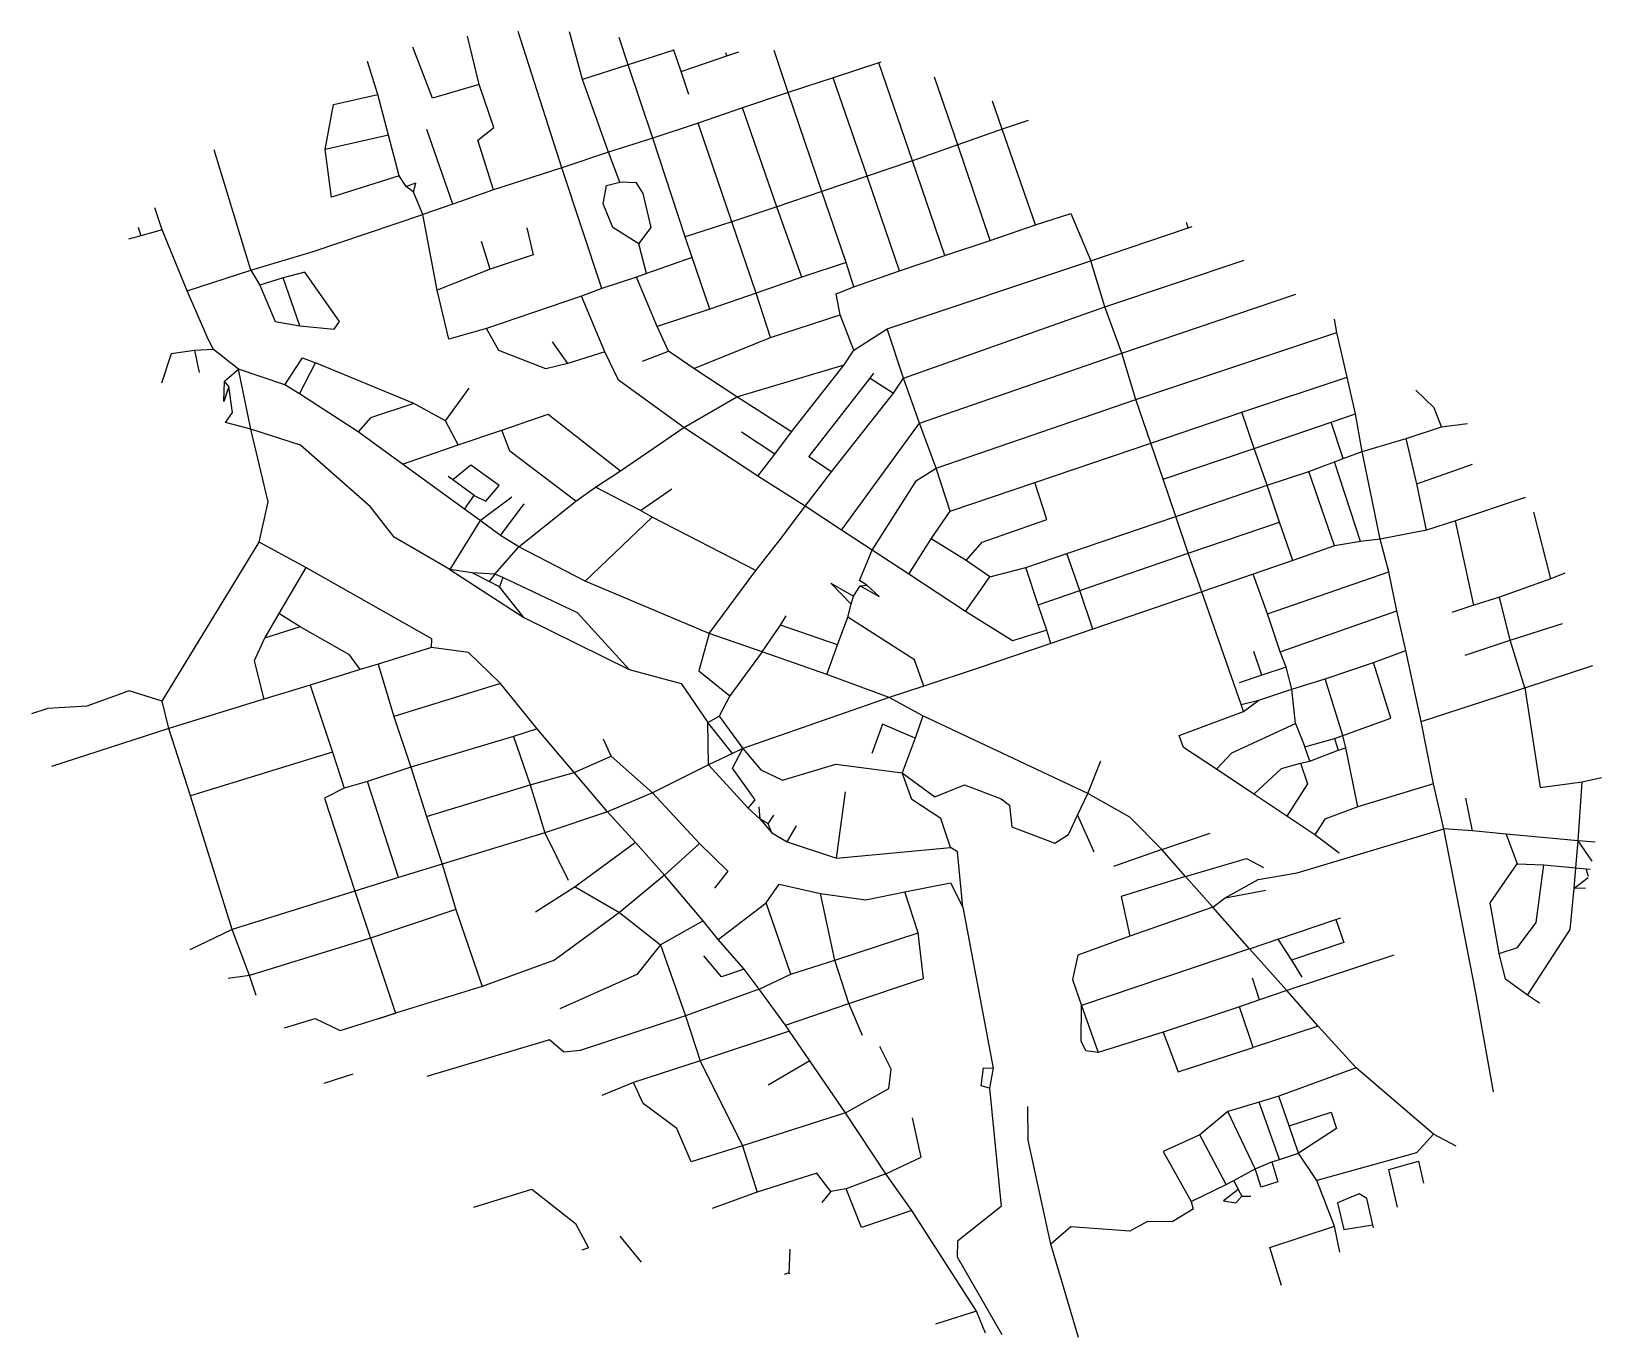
# Model space of a CAD drawing. Header units: metres. Extents: x 617830 to 620997, y 4838349 to 4840985.
import ezdxf

# ---------------------------------------------------------------- set-up
doc = ezdxf.new("R2010")
doc.units = ezdxf.units.M

msp = doc.modelspace()

# ---------------------------------------------------------------- linework, layer by layer
at = {"layer": 'ROADS'}
for points in [[(618733.4, 4840878.2), (618710.1, 4840975.6)], [(618900.2, 4840709.9), (618812, 4840985)], [(618942.2, 4840888), (618915.9, 4840983.9)], [(619034.2, 4840917.7), (619016.1, 4840972.5)], [(618733.4, 4840878.2), (618639.3, 4840850.6), (618599.9, 4840953.3)], [(619125.9, 4840947), (619034.2, 4840917.7)], [(619125.9, 4840947), (619125.5, 4840948.2)], [(619141.2, 4840904.2), (619125.9, 4840947)], [(619141.2, 4840904.2), (619232.9, 4840935.7)], [(619232.9, 4840935.7), (619230.8, 4840941.9)], [(619232.9, 4840935.7), (619257.3, 4840943.6)], [(619357, 4840862), (619328.9, 4840946.7)], [(618529.1, 4840857.7), (618508.5, 4840924.6)], [(619034.2, 4840917.7), (618942.2, 4840888)], [(619084.2, 4840769.7), (619034.2, 4840917.7)], [(619156.8, 4840857.8), (619141.2, 4840904.2)], [(619539.7, 4840921.4), (619447.9, 4840891.3)], [(619543.9, 4840922.7), (619539.7, 4840921.4)], [(619607.5, 4840724.1), (619539.7, 4840921.4)], [(618762.2, 4840665.1), (618730.9, 4840765.4), (618763.4, 4840790.9), (618733.4, 4840878.2)], [(618994.7, 4840741), (618942.2, 4840888)], [(619447.9, 4840891.3), (619357, 4840862)], [(619515.9, 4840693.2), (619447.9, 4840891.3)], [(619699.3, 4840756.3), (619651.9, 4840892.4)], [(618422.7, 4840746.9), (618439.6, 4840837.3), (618529.1, 4840857.7)], [(618550.6, 4840775.8), (618529.1, 4840857.7)], [(619357, 4840862), (619265, 4840830.8)], [(619425, 4840662.2), (619357, 4840862)], [(619788.6, 4840787.5), (619768.9, 4840844.4)], [(619265, 4840830.8), (619175.6, 4840799.8)], [(619334.3, 4840631.2), (619265, 4840830.8)], [(618550.6, 4840775.8), (618422.7, 4840746.9)], [(618572.3, 4840693.3), (618550.6, 4840775.8)], [(618680.3, 4840636.7), (618628, 4840787.2)], [(619175.6, 4840799.8), (619084.2, 4840769.7)], [(619243.1, 4840600.8), (619175.6, 4840799.8)], [(619788.6, 4840787.5), (619699.3, 4840756.3)], [(619840.9, 4840804.9), (619788.6, 4840787.5)], [(619855.4, 4840594.7), (619788.6, 4840787.5)], [(618273.1, 4840502.9), (618199.4, 4840745.9)], [(618572.3, 4840693.3), (618435.9, 4840650.5), (618422.7, 4840746.9)], [(619084.2, 4840769.7), (618994.7, 4840741)], [(619149.4, 4840570.2), (619084.2, 4840769.7)], [(619699.3, 4840756.3), (619607.5, 4840724.1)], [(619764.1, 4840563.3), (619699.3, 4840756.3)], [(618994.7, 4840741), (618900.2, 4840709.9)], [(619017.4, 4840681.1), (618994.7, 4840741)], [(619607.5, 4840724.1), (619515.9, 4840693.2)], [(619673, 4840532.8), (619607.5, 4840724.1)], [(618586.6, 4840671.8), (618572.3, 4840693.3)], [(618900.2, 4840709.9), (618762.2, 4840665.1)], [(618981.3, 4840466.4), (618900.2, 4840709.9)], [(619055.6, 4840556.4), (619003.5, 4840589.3), (618983.5, 4840636.9), (618990.1, 4840673.9), (619017.4, 4840681.1)], [(619055.6, 4840556.4), (619080.7, 4840589.3), (619064.7, 4840657.6), (619051.2, 4840679.5), (619017.4, 4840681.1)], [(619515.9, 4840693.2), (619425, 4840662.2)], [(619581.7, 4840502.1), (619515.9, 4840693.2)], [(618601.3, 4840660.6), (618605.6, 4840678.6), (618586.6, 4840671.8)], [(618601.3, 4840660.6), (618586.6, 4840671.8)], [(618620.2, 4840615.6), (618601.3, 4840660.6)], [(618762.2, 4840665.1), (618680.3, 4840636.7)], [(619425, 4840662.2), (619334.3, 4840631.2)], [(619473.8, 4840518.6), (619425, 4840662.2)], [(618093.9, 4840584.7), (618079.3, 4840628.7)], [(618680.3, 4840636.7), (618620.2, 4840615.6)], [(619334.3, 4840631.2), (619243.1, 4840600.8)], [(619384.1, 4840489), (619334.3, 4840631.2)], [(619855.4, 4840594.7), (619927.3, 4840617.6), (619967, 4840522.4)], [(618045.5, 4840590.2), (618051.5, 4840572.5)], [(618398.5, 4840541.1), (618620.2, 4840615.6)], [(618649, 4840462.8), (618620.2, 4840615.6)], [(618830, 4840588.7), (618842.3, 4840534.1), (618755.5, 4840505.1)], [(619243.1, 4840600.8), (619149.4, 4840570.2)], [(619292.5, 4840456.5), (619243.1, 4840600.8)], [(619764.1, 4840563.3), (619855.4, 4840594.7)], [(619967, 4840522.4), (620163.6, 4840588.8)], [(620163.6, 4840588.8), (620160.1, 4840599.3)], [(620163.6, 4840588.8), (620171.9, 4840591.6)], [(618051.5, 4840572.5), (618026.1, 4840566.1)], [(618093.9, 4840584.7), (618051.5, 4840572.5)], [(618144.5, 4840461.3), (618093.9, 4840584.7)], [(618755.5, 4840505.1), (618738.5, 4840561.2)], [(619071.2, 4840496.2), (619055.6, 4840556.4)], [(619163.2, 4840528.7), (619149.4, 4840570.2)], [(619673, 4840532.8), (619764.1, 4840563.3)], [(618273.1, 4840502.9), (618398.5, 4840541.1)], [(619163.2, 4840528.7), (619071.2, 4840496.2)], [(619199, 4840424.2), (619163.2, 4840528.7)], [(619556.7, 4840384.7), (619967, 4840522.4)], [(619581.7, 4840502.1), (619673, 4840532.8)], [(619995.4, 4840429.1), (619967, 4840522.4)], [(619995.4, 4840429.1), (620276.8, 4840523.6)], [(618144.5, 4840461.3), (618273.1, 4840502.9)], [(618273.1, 4840502.9), (618291.4, 4840472.7)], [(618372.1, 4840391.1), (618441.1, 4840383.9), (618451.8, 4840399.4), (618381.8, 4840498.9), (618338.6, 4840487.7)], [(618755.5, 4840505.1), (618649, 4840462.8)], [(619071.2, 4840496.2), (619050.6, 4840488.9)], [(619473.8, 4840518.6), (619384.1, 4840489)], [(619489.1, 4840469.9), (619473.8, 4840518.6)], [(619489.1, 4840469.9), (619581.7, 4840502.1)], [(618187.2, 4840363.8), (618144.5, 4840461.3)], [(618338.6, 4840487.7), (618291.4, 4840472.7)], [(618291.4, 4840472.7), (618322.1, 4840399.4), (618372.1, 4840391.1)], [(618372.1, 4840391.1), (618338.6, 4840487.7)], [(618748.2, 4840385.5), (618672.2, 4840364), (618649, 4840462.8)], [(618981.3, 4840466.4), (618939.8, 4840450.9)], [(619050.6, 4840488.9), (618981.3, 4840466.4)], [(619092.6, 4840389.4), (619050.6, 4840488.9)], [(619384.1, 4840489), (619292.5, 4840456.5)], [(619461.9, 4840413), (619453.9, 4840455.7), (619489.1, 4840469.9)], [(618939.8, 4840450.9), (618748.2, 4840385.5)], [(618986.9, 4840338.5), (618939.8, 4840450.9)], [(619292.5, 4840456.5), (619199, 4840424.2)], [(619321.5, 4840367.2), (619292.5, 4840456.5)], [(619589.5, 4840285.6), (619995.4, 4840429.1)], [(620029.7, 4840335.9), (619995.4, 4840429.1)], [(620029.7, 4840335.9), (620381.1, 4840455.1)], [(619199, 4840424.2), (619092.6, 4840389.4)], [(619321.5, 4840367.2), (619461.9, 4840413)], [(619489.4, 4840341.8), (619461.9, 4840413)], [(620463.4, 4840377.6), (620458.5, 4840404.6)], [(618197.7, 4840343.2), (618187.2, 4840363.8)], [(618912.5, 4840314.6), (618868.2, 4840304.2), (618773.4, 4840341), (618748.2, 4840385.5)], [(619115.4, 4840339.7), (619092.6, 4840389.4)], [(619166.5, 4840304.9), (619321.5, 4840367.2)], [(619489.4, 4840341.8), (619556.7, 4840384.7)], [(619589.5, 4840285.6), (619556.7, 4840384.7)], [(620058, 4840242.1), (620463.4, 4840377.6)], [(620484, 4840287.3), (620463.4, 4840377.6)], [(618159.5, 4840341), (618112.4, 4840334.2), (618093, 4840274.9)], [(618197.7, 4840343.2), (618159.5, 4840341)], [(618159.5, 4840341), (618168.8, 4840296.5)], [(618248.3, 4840303.3), (618197.7, 4840343.2)], [(618912.5, 4840314.6), (618881.6, 4840358.9)], [(618986.9, 4840338.5), (618912.5, 4840314.6)], [(619146.6, 4840185.9), (619014.5, 4840281.1), (618986.9, 4840338.5)], [(619062.7, 4840319.9), (619115.4, 4840339.7)], [(619166.5, 4840304.9), (619115.4, 4840339.7)], [(619469.6, 4840311.9), (619489.4, 4840341.8)], [(619621.4, 4840194.5), (620029.7, 4840335.9)], [(620058, 4840242.1), (620029.7, 4840335.9)], [(618220, 4840279.5), (618248.3, 4840303.3)], [(618273.1, 4840182.1), (618248.3, 4840303.3)], [(618341.7, 4840272.1), (618248.3, 4840303.3)], [(618341.7, 4840272.1), (618377.4, 4840326.2), (618403.3, 4840316.5)], [(618371, 4840254), (618403.3, 4840316.5)], [(618601.9, 4840234.2), (618403.3, 4840316.5)], [(619253, 4840247.5), (619166.5, 4840304.9)], [(619253, 4840247.5), (619469.6, 4840311.9)], [(619363.8, 4840176.7), (619469.6, 4840311.9)], [(618228.4, 4840268.4), (618218.4, 4840237.9), (618220, 4840279.5)], [(618228.4, 4840268.4), (618220, 4840279.5)], [(618273.1, 4840182.1), (618222.1, 4840195.9), (618236.3, 4840215.8), (618228.4, 4840268.4)], [(618371, 4840254), (618341.7, 4840272.1)], [(619444.3, 4840096.2), (619398.7, 4840126.5), (619521.9, 4840285.2)], [(619521.9, 4840285.2), (619529.8, 4840295.4)], [(619521.9, 4840285.2), (619569, 4840254.9)], [(619569, 4840254.9), (619589.5, 4840285.6)], [(619621.4, 4840194.5), (619589.5, 4840285.6)], [(620271.9, 4840216.9), (620484, 4840287.3)], [(620500.8, 4840213.2), (620484, 4840287.3)], [(618489.3, 4840177.3), (618371, 4840254)], [(618666, 4840199.3), (618713.6, 4840265.1)], [(619146.6, 4840185.9), (619253, 4840247.5)], [(619363.8, 4840176.7), (619253, 4840247.5)], [(619444.3, 4840096.2), (619569, 4840254.9)], [(619655.1, 4840103.9), (620058, 4840242.1)], [(620088.5, 4840154.3), (620058, 4840242.1)], [(620674.7, 4840186.8), (620659.7, 4840225.6), (620622.6, 4840260.8)], [(618601.9, 4840234.2), (618514.3, 4840205.6), (618489.3, 4840177.3)], [(618666, 4840199.3), (618601.9, 4840234.2)], [(618779.6, 4840180.7), (618873.1, 4840212.4), (619018.5, 4840098.6)], [(620088.5, 4840154.3), (620271.9, 4840216.9)], [(620296.9, 4840143.4), (620271.9, 4840216.9)], [(620452.2, 4840196.5), (620500.8, 4840213.2)], [(620514.8, 4840137.2), (620500.8, 4840213.2)], [(618674.4, 4839899.1), (618562.4, 4839964.4), (618514.7, 4840026), (618373.2, 4840150.2), (618273.1, 4840182.1)], [(618289.8, 4839954.3), (618307.9, 4840035.6), (618273.1, 4840182.1)], [(618579.3, 4840112), (618489.3, 4840177.3)], [(618691.1, 4840150.7), (618666, 4840199.3)], [(618691.1, 4840150.7), (618779.6, 4840180.7)], [(618928.9, 4840037.1), (618795.3, 4840138.2), (618779.6, 4840180.7)], [(619071.8, 4840134.6), (619146.6, 4840185.9)], [(619295.5, 4840087.3), (619146.6, 4840185.9)], [(619329.8, 4840132.1), (619262.8, 4840176.1)], [(619329.8, 4840132.1), (619363.8, 4840176.7)], [(619464.7, 4839978.7), (619621.4, 4840194.5)], [(619655.1, 4840103.9), (619621.4, 4840194.5)], [(620296.9, 4840143.4), (620452.2, 4840196.5)], [(620476.3, 4840122.9), (620452.2, 4840196.5)], [(620603, 4840163.8), (620674.7, 4840186.8)], [(620674.7, 4840186.8), (620726.9, 4840194.1)], [(618579.3, 4840112), (618691.1, 4840150.7)], [(619854.6, 4840075), (620088.5, 4840154.3)], [(620113.3, 4840081.6), (620088.5, 4840154.3)], [(620113.3, 4840081.6), (620296.9, 4840143.4)], [(620322.9, 4840069.1), (620296.9, 4840143.4)], [(620514.8, 4840137.2), (620603, 4840163.8)], [(620624.8, 4840072.2), (620603, 4840163.8)], [(618704.1, 4840021.2), (618579.3, 4840112)], [(618723.4, 4840048.4), (618747.3, 4840037), (618774, 4840068.4), (618717, 4840110), (618680.5, 4840080.1)], [(619018.5, 4840098.6), (619071.8, 4840134.6)], [(619295.5, 4840087.3), (619329.8, 4840132.1)], [(620407, 4840097), (620458.5, 4840116.2)], [(620458.5, 4840116.2), (620476.3, 4840122.9)], [(620511.5, 4839955.7), (620458.5, 4840116.2)], [(620476.3, 4840122.9), (620514.8, 4840137.2)], [(620551.1, 4839960.6), (620514.8, 4840137.2)], [(620624.8, 4840072.2), (620737.1, 4840111.5)], [(618680.5, 4840080.1), (618671.3, 4840086.6)], [(618723.4, 4840048.4), (618680.5, 4840080.1)], [(618968.5, 4840065.5), (619018.5, 4840098.6)], [(619391.3, 4840026.7), (619295.5, 4840087.3)], [(619391.3, 4840026.7), (619444.3, 4840096.2)], [(619526.2, 4839938.2), (619615.9, 4840079.1), (619655.1, 4840103.9)], [(619683.9, 4840017), (619655.1, 4840103.9)], [(620138.7, 4840006), (620113.3, 4840081.6)], [(620322.9, 4840069.1), (620407, 4840097)], [(620458.5, 4839947), (620407, 4840097)], [(618704.1, 4840021.2), (618723.4, 4840048.4)], [(618928.9, 4840037.1), (618968.5, 4840065.5)], [(619059.2, 4840018.1), (618968.5, 4840065.5)], [(619059.2, 4840018.1), (619122.5, 4840062.1)], [(619683.9, 4840017), (619854.6, 4840075)], [(619716, 4839917.3), (619747.8, 4839954.4), (619878.3, 4839999.8), (619854.6, 4840075)], [(620138.7, 4840006), (620322.9, 4840069.1)], [(620348.1, 4839994.8), (620322.9, 4840069.1)], [(620644, 4839978.3), (620624.8, 4840072.2)], [(618735.9, 4839998.4), (618704.1, 4840021.2)], [(618735.9, 4839998.4), (618799.4, 4840046)], [(618776.5, 4839967.7), (618824.6, 4840031.9)], [(618813.6, 4839945), (618928.9, 4840037.1)], [(619082.6, 4840004.6), (619059.2, 4840018.1)], [(619343.4, 4839963.3), (619391.3, 4840026.7)], [(619464.7, 4839978.7), (619391.3, 4840026.7)], [(619645.4, 4839961.1), (619683.9, 4840017)], [(620843, 4840044.6), (620702.7, 4839997.2)], [(618735.9, 4839998.4), (618674.4, 4839899.1)], [(618776.5, 4839967.7), (618735.9, 4839998.4)], [(618947.1, 4839876), (619082.6, 4840004.6)], [(619291.9, 4839897.3), (619082.6, 4840004.6)], [(619919.2, 4839931.7), (620138.7, 4840006)], [(620163.9, 4839931.9), (620138.7, 4840006)], [(620163.9, 4839931.9), (620348.1, 4839994.8)], [(620374.4, 4839917.5), (620348.1, 4839994.8)], [(620702.7, 4839997.2), (620644, 4839978.3)], [(620739.6, 4839827), (620702.7, 4839997.2)], [(620895.1, 4839880.7), (620861.1, 4840014.6)], [(618094.3, 4839633.7), (618289.8, 4839954.3)], [(618384, 4839903), (618289.8, 4839954.3)], [(618813.6, 4839945), (618776.5, 4839967.7)], [(619291.9, 4839897.3), (619343.4, 4839963.3)], [(619526.2, 4839938.2), (619464.7, 4839978.7)], [(619600.4, 4839890.1), (619645.4, 4839961.1)], [(619716, 4839917.3), (619645.4, 4839961.1)], [(620511.5, 4839955.7), (620458.5, 4839947)], [(620551.1, 4839960.6), (620511.5, 4839955.7)], [(620644, 4839978.3), (620551.1, 4839960.6)], [(620568.1, 4839894.4), (620551.1, 4839960.6)], [(618765.1, 4839889.5), (618813.6, 4839945)], [(618947.1, 4839876), (618813.6, 4839945)], [(619515.3, 4839867.6), (619500.9, 4839877.2), (619526.2, 4839938.2)], [(619600.4, 4839890.1), (619526.2, 4839938.2)], [(619836.1, 4839903.3), (619919.2, 4839931.7)], [(619945.3, 4839856.6), (619919.2, 4839931.7)], [(619945.3, 4839856.6), (620163.9, 4839931.9)], [(620190.9, 4839854.2), (620163.9, 4839931.9)], [(620458.5, 4839947), (620374.4, 4839917.5)], [(618384, 4839903), (618329.8, 4839810.5)], [(618637.5, 4839741.6), (618638.4, 4839759.2), (618384, 4839903)], [(618674.4, 4839899.1), (618823.6, 4839802.1)], [(618719.3, 4839892.4), (618674.4, 4839899.1)], [(618754, 4839875.3), (618719.3, 4839892.4)], [(618765.1, 4839889.5), (618719.3, 4839892.4)], [(618765.1, 4839889.5), (618754, 4839875.3)], [(618781.2, 4839882.9), (618765.1, 4839889.5)], [(619197.2, 4839769.9), (619291.9, 4839897.3)], [(619714.7, 4839814.7), (619600.4, 4839890.1)], [(619763.9, 4839884.7), (619716, 4839917.3)], [(619763.9, 4839884.7), (619836.1, 4839903.3)], [(619861.2, 4839827.6), (619836.1, 4839903.3)], [(620294.6, 4839889.5), (620190.9, 4839854.2)], [(620374.4, 4839917.5), (620294.6, 4839889.5)], [(620323.3, 4839809.9), (620294.6, 4839889.5)], [(620323.3, 4839809.9), (620568.1, 4839894.4)], [(620584.6, 4839816.1), (620568.1, 4839894.4)], [(620923.2, 4839891.6), (620895.1, 4839880.7)], [(618774.9, 4839864.5), (618754, 4839875.3)], [(618781.2, 4839882.9), (618774.9, 4839864.5)], [(618823.6, 4839802.1), (618774.9, 4839864.5)], [(619035.9, 4839697.3), (618932.1, 4839811.8), (618781.2, 4839882.9)], [(619197.2, 4839769.9), (618947.1, 4839876)], [(619483.7, 4839829.3), (619443.2, 4839871.6), (619488.7, 4839845.7)], [(619488.7, 4839845.7), (619502.2, 4839866.5)], [(619502.2, 4839866.5), (619540.6, 4839844.6), (619515.3, 4839867.6)], [(619502.2, 4839866.5), (619515.3, 4839867.6)], [(619714.7, 4839814.7), (619763.9, 4839884.7)], [(619861.2, 4839827.6), (619945.3, 4839856.6)], [(619971.3, 4839779), (619945.3, 4839856.6)], [(620895.1, 4839880.7), (620791.9, 4839843.1)], [(619477.4, 4839803.2), (619483.7, 4839829.3)], [(619483.7, 4839829.3), (619488.7, 4839845.7)], [(619878.3, 4839776.8), (619861.2, 4839827.6)], [(620190.9, 4839854.2), (619971.3, 4839779)], [(620270.6, 4839626.6), (620190.9, 4839854.2)], [(620739.6, 4839827), (620695.3, 4839812.2)], [(620791.9, 4839843.1), (620739.6, 4839827)], [(620813.3, 4839756.6), (620791.9, 4839843.1)], [(618329.8, 4839810.5), (618300.4, 4839760.9)], [(618372.3, 4839783.3), (618329.8, 4839810.5)], [(618823.6, 4839802.1), (619035.9, 4839697.3)], [(619341.1, 4839787.1), (619352.8, 4839805.4)], [(619456.3, 4839747), (619477.4, 4839803.2)], [(619630.6, 4839663.8), (619611.4, 4839717.1), (619477.4, 4839803.2)], [(619878.3, 4839776.8), (619809, 4839755.3), (619714.7, 4839814.7)], [(620349.3, 4839733.2), (620323.3, 4839809.9)], [(620349.3, 4839733.2), (620584.6, 4839816.1)], [(620602.7, 4839736), (620584.6, 4839816.1)], [(618372.3, 4839783.3), (618300.4, 4839760.9)], [(618493.3, 4839697.3), (618472.3, 4839727.1), (618372.3, 4839783.3)], [(619197.2, 4839769.9), (619176.4, 4839694.5), (619239.4, 4839644.5)], [(619304.2, 4839732.8), (619197.2, 4839769.9)], [(619304.2, 4839732.8), (619341.1, 4839787.1)], [(619456.3, 4839747), (619341.1, 4839787.1)], [(619886.9, 4839750.2), (619878.3, 4839776.8)], [(619971.3, 4839779), (619886.9, 4839750.2)], [(620813.3, 4839756.6), (620918.8, 4839790.5)], [(618300.4, 4839760.9), (618280.1, 4839714.6), (618299.5, 4839637.4)], [(618637.5, 4839741.6), (618530.2, 4839708.3)], [(618776.3, 4839669), (618712.1, 4839732), (618637.5, 4839741.6)], [(619304.2, 4839732.8), (619239.4, 4839644.5)], [(619435, 4839687.2), (619304.2, 4839732.8)], [(619435, 4839687.2), (619456.3, 4839747)], [(619886.9, 4839750.2), (619740, 4839699.9)], [(620312.4, 4839686.2), (620296.4, 4839733.6)], [(620361.6, 4839701.9), (620349.3, 4839733.2)], [(620537.5, 4839711.9), (620602.7, 4839736)], [(620633.8, 4839592.8), (620602.7, 4839736)], [(620722.2, 4839726.7), (620813.3, 4839756.6)], [(620842.8, 4839660.7), (620813.3, 4839756.6)], [(618530.2, 4839708.3), (618493.3, 4839697.3)], [(618530.2, 4839708.3), (618561.8, 4839602.4)], [(619740, 4839699.9), (619630.6, 4839663.8)], [(620361.6, 4839701.9), (620312.4, 4839686.2)], [(620372.8, 4839657.5), (620361.6, 4839701.9)], [(620439.8, 4839678.5), (620537.5, 4839711.9)], [(620475.3, 4839564.5), (620572.6, 4839599.3), (620537.5, 4839711.9)], [(620842.8, 4839660.7), (620979.7, 4839705.4)], [(618493.3, 4839697.3), (618392.6, 4839665.6)], [(618776.3, 4839669), (618561.8, 4839602.4)], [(618850.7, 4839577.6), (618776.3, 4839669)], [(619035.9, 4839697.3), (619140.9, 4839669.4), (619194.6, 4839590.8)], [(619560.3, 4839640.7), (619435, 4839687.2)], [(620312.4, 4839686.2), (620266.8, 4839670.7)], [(620372.8, 4839657.5), (620439.8, 4839678.5)], [(620475.3, 4839564.5), (620439.8, 4839678.5)], [(618094.3, 4839633.7), (618027.5, 4839654.5), (617942.2, 4839623.4), (617863.5, 4839619), (617830.5, 4839608.3)], [(618299.5, 4839637.4), (618108, 4839578.4)], [(618392.6, 4839665.6), (618299.5, 4839637.4)], [(618392.6, 4839665.6), (618437.9, 4839530.7)], [(619239.4, 4839644.5), (619217.7, 4839603.3)], [(619560.3, 4839640.7), (619265.1, 4839538.1)], [(619630.6, 4839663.8), (619560.3, 4839640.7)], [(619628.4, 4839604.2), (619560.3, 4839640.7)], [(620270.6, 4839626.6), (620306, 4839635.7)], [(620275.4, 4839612.5), (620306, 4839635.7)], [(620306, 4839635.7), (620372.8, 4839657.5)], [(620380.4, 4839588.8), (620372.8, 4839657.5)], [(620633.8, 4839592.8), (620842.8, 4839660.7)], [(620842.8, 4839660.7), (620873.8, 4839459.3), (620958.2, 4839471.1)], [(618108, 4839578.4), (618094.3, 4839633.7)], [(619194.6, 4839590.8), (619217.7, 4839603.3)], [(619217.7, 4839603.3), (619265.1, 4839538.1)], [(619628.4, 4839604.2), (619612.7, 4839558.7)], [(619961.2, 4839447), (619628.4, 4839604.2)], [(620220.5, 4839496.3), (620153.9, 4839540.3), (620145.6, 4839564.3), (620275.4, 4839612.5)], [(620275.4, 4839612.5), (620270.6, 4839626.6)], [(618108, 4839578.4), (617870.8, 4839501.7)], [(618151.3, 4839442.8), (618108, 4839578.4)], [(618561.8, 4839602.4), (618595.8, 4839500.3)], [(618850.7, 4839577.6), (618802.9, 4839562.5)], [(618925, 4839489.9), (618850.7, 4839577.6)], [(619196, 4839505.2), (619194.6, 4839590.8)], [(619244.3, 4839528.2), (619194.6, 4839590.8)], [(619612.7, 4839558.7), (619547.3, 4839587.2), (619525.4, 4839528.1)], [(620220.5, 4839496.3), (620251.9, 4839529.5), (620380.4, 4839588.8)], [(620380.4, 4839588.8), (620398.8, 4839541.6)], [(620658.7, 4839467), (620633.8, 4839592.8)], [(618802.9, 4839562.5), (618595.8, 4839500.3)], [(618802.9, 4839562.5), (618836.2, 4839464.8)], [(619000.1, 4839522.8), (618984.3, 4839557)], [(619612.7, 4839558.7), (619586.8, 4839488.8)], [(620398.8, 4839541.6), (620459.1, 4839558)], [(620408.7, 4839512.7), (620398.8, 4839541.6)], [(620459.1, 4839558), (620475.3, 4839564.5)], [(620459.1, 4839558), (620466.4, 4839534.4)], [(620481.6, 4839539.2), (620475.3, 4839564.5)], [(618437.9, 4839530.7), (618151.3, 4839442.8)], [(618437.9, 4839530.7), (618461.5, 4839457.8)], [(618925, 4839489.9), (619000.1, 4839522.8)], [(619083.5, 4839448.7), (619000.1, 4839522.8)], [(619244.3, 4839528.2), (619196, 4839505.2)], [(619265.1, 4839538.1), (619244.3, 4839528.2)], [(619276.3, 4839417.5), (619290.1, 4839434.2), (619244.8, 4839498.6), (619265.1, 4839538.1)], [(619265.1, 4839538.1), (619301.6, 4839494.8), (619345.6, 4839474), (619453, 4839506.3), (619586.8, 4839488.8)], [(619961.2, 4839447), (619987.6, 4839513.1)], [(620295.8, 4839445.9), (620352, 4839497.7), (620390.4, 4839508.4)], [(620390.4, 4839508.4), (620404.2, 4839466.6), (620362.4, 4839401.8)], [(620390.4, 4839508.4), (620408.7, 4839512.7)], [(620408.7, 4839512.7), (620466.4, 4839534.4)], [(620466.4, 4839534.4), (620481.6, 4839539.2)], [(620505.6, 4839420.6), (620481.6, 4839539.2)], [(618595.8, 4839500.3), (618508.7, 4839471.7)], [(618595.8, 4839500.3), (618627.7, 4839401)], [(618836.2, 4839464.8), (618925, 4839489.9)], [(618992.7, 4839410.2), (618925, 4839489.9)], [(619196, 4839505.2), (619083.5, 4839448.7)], [(619196, 4839505.2), (619276.3, 4839417.5)], [(619684.1, 4839338.2), (619665, 4839397.1), (619606.5, 4839435.1), (619586.8, 4839488.8)], [(619586.8, 4839488.8), (619652.4, 4839440.5), (619712.6, 4839464.9), (619786.5, 4839436.7), (619803.5, 4839423.9), (619807.7, 4839380), (619894.5, 4839347.1), (619922.1, 4839364.5), (619940.4, 4839403.3)], [(620295.8, 4839445.9), (620220.5, 4839496.3)], [(620958.2, 4839471.1), (620997.5, 4839479.7)], [(618461.5, 4839457.8), (618421.4, 4839437.5), (618482.7, 4839249.9)], [(618508.7, 4839471.7), (618461.5, 4839457.8)], [(618571, 4839277.4), (618508.7, 4839471.7)], [(618627.7, 4839401), (618836.2, 4839464.8)], [(618836.2, 4839464.8), (618865.8, 4839368.1)], [(619083.5, 4839448.7), (618992.7, 4839410.2)], [(619083.5, 4839448.7), (619178.1, 4839346.1)], [(619454.3, 4839317), (619472.8, 4839450.8)], [(619940.4, 4839403.3), (619961.2, 4839447)], [(620110.6, 4839333.9), (620046.2, 4839399.6), (619961.2, 4839447)], [(620362.4, 4839401.8), (620295.8, 4839445.9)], [(620658.7, 4839467), (620505.6, 4839420.6)], [(620679.2, 4839375.9), (620658.7, 4839467)], [(620950.3, 4839351.6), (620958.2, 4839471.1)], [(618235.6, 4839173), (618151.3, 4839442.8)], [(619276.3, 4839417.5), (619300.3, 4839395.4)], [(619300.3, 4839395.4), (619298.2, 4839420.5)], [(620505.6, 4839420.6), (620439.6, 4839395.3), (620418.8, 4839364)], [(620737.3, 4839371.9), (620723.9, 4839437.5)], [(618627.7, 4839401), (618658.9, 4839304.6)], [(618992.7, 4839410.2), (618865.8, 4839368.1)], [(619049.2, 4839348.3), (618992.7, 4839410.2)], [(619300.3, 4839395.4), (619324, 4839367.9)], [(619316.4, 4839386.2), (619300.3, 4839395.4)], [(619316.4, 4839386.2), (619327.8, 4839403.3)], [(619324, 4839367.9), (619316.4, 4839386.2)], [(619354.8, 4839349.8), (619373.7, 4839382.3)], [(619940.4, 4839403.3), (619973.1, 4839329.7)], [(620418.8, 4839364), (620362.4, 4839401.8)], [(618865.8, 4839368.1), (618658.9, 4839304.6)], [(618865.8, 4839368.1), (618913, 4839272.5)], [(619324, 4839367.9), (619354.8, 4839349.8)], [(619354.8, 4839349.8), (619454.3, 4839317)], [(620110.6, 4839333.9), (620208, 4839366.9)], [(620383.4, 4839287.4), (620679.2, 4839375.9)], [(620468.3, 4839326.7), (620418.8, 4839364)], [(620743, 4839048.1), (620679.2, 4839375.9)], [(620737.3, 4839371.9), (620679.2, 4839375.9)], [(620805.2, 4839365.5), (620737.3, 4839371.9)], [(620805.2, 4839365.5), (620827, 4839305.2)], [(620950.3, 4839351.6), (620805.2, 4839365.5)], [(620945.8, 4839297.4), (620950.3, 4839351.6)], [(620978.7, 4839310.4), (620950.3, 4839351.6)], [(620984.7, 4839348.8), (620950.3, 4839351.6)], [(619049.2, 4839348.3), (618927, 4839259.2)], [(619107.6, 4839282.6), (619049.2, 4839348.3)], [(619107.6, 4839282.6), (619178.1, 4839346.1)], [(619178.1, 4839346.1), (619234.9, 4839290.5), (619208.5, 4839256)], [(619454.3, 4839317), (619684.1, 4839338.2)], [(619708.9, 4839218.2), (619698.1, 4839329.2), (619684.1, 4839338.2)], [(620110.6, 4839333.9), (620013, 4839300.1)], [(620158.5, 4839280), (620110.6, 4839333.9)], [(618658.9, 4839304.6), (618571, 4839277.4)], [(618658.9, 4839304.6), (618686.7, 4839212.9)], [(620158.5, 4839280), (620281.6, 4839316.3), (620315.7, 4839297.8)], [(620238.4, 4839236.6), (620304.5, 4839273.9), (620383.4, 4839287.4)], [(620790.9, 4839124.2), (620772.8, 4839226.6), (620827, 4839305.2)], [(620790.9, 4839124.2), (620827.7, 4839136.7), (620865.3, 4839186.6), (620881.3, 4839303.4)], [(620827, 4839305.2), (620881.3, 4839303.4)], [(620881.3, 4839303.4), (620945.8, 4839297.4)], [(620942.5, 4839256.5), (620945.8, 4839297.4)], [(620945.8, 4839297.4), (620966.6, 4839295.2)], [(620970.9, 4839279.7), (620966.6, 4839295.2)], [(620966.6, 4839295.2), (620974.7, 4839294.6)], [(618571, 4839277.4), (618482.7, 4839249.9)], [(618927, 4839259.2), (618847.5, 4839208.1)], [(618927, 4839259.2), (619016.6, 4839207.1)], [(619107.6, 4839282.6), (619016.6, 4839207.1)], [(619185.6, 4839190.6), (619107.6, 4839282.6)], [(619312.4, 4839226.8), (619338.9, 4839264.5), (619421.8, 4839245.7)], [(619592.2, 4839249.1), (619684.5, 4839267), (619708.9, 4839218.2)], [(620158.5, 4839280), (620028.5, 4839239.4), (620046.2, 4839159.6)], [(620213.5, 4839218), (620158.5, 4839280)], [(620848.2, 4839040.5), (620933.9, 4839173), (620942.5, 4839256.5)], [(620942.5, 4839256.5), (620970.4, 4839277.5)], [(620964.8, 4839255.5), (620942.5, 4839256.5)], [(618482.7, 4839249.9), (618235.6, 4839173)], [(618482.7, 4839249.9), (618514.1, 4839155.1)], [(619215.4, 4839152.5), (619312.4, 4839226.8)], [(619361.9, 4839082.8), (619312.4, 4839226.8)], [(619421.8, 4839245.7), (619513.3, 4839232.5), (619592.2, 4839249.1)], [(619451.1, 4839111), (619421.8, 4839245.7)], [(619618.9, 4839166.3), (619592.2, 4839249.1)], [(620213.5, 4839218), (620238.4, 4839236.6)], [(620238.4, 4839236.6), (620320.6, 4839252)], [(618686.7, 4839212.9), (618514.1, 4839155.1)], [(618686.7, 4839212.9), (618739.6, 4839057.8)], [(619016.6, 4839207.1), (618885.6, 4839111.1), (618739.6, 4839057.8)], [(619016.6, 4839207.1), (619099.2, 4839142.2)], [(619708.9, 4839218.2), (619770.2, 4838892.9)], [(620213.5, 4839218), (620046.2, 4839159.6)], [(620287.3, 4839133.5), (620213.5, 4839218)], [(620344.5, 4839153.1), (620461.7, 4839193.2)], [(620461.7, 4839193.2), (620477.8, 4839146.4), (620372.2, 4839110.6)], [(620461.7, 4839193.2), (620471.4, 4839196.6)], [(618235.6, 4839173), (618149.9, 4839131.9)], [(618270.1, 4839080), (618235.6, 4839173)], [(619185.6, 4839190.6), (619099.2, 4839142.2)], [(619215.4, 4839152.5), (619185.6, 4839190.6)], [(619451.1, 4839111), (619618.9, 4839166.3)], [(619479.2, 4839023.2), (619629.9, 4839074.1), (619618.9, 4839166.3)], [(618514.1, 4839155.1), (618270.1, 4839080)], [(618514.1, 4839155.1), (618565, 4839003.7)], [(619099.2, 4839142.2), (619051.3, 4839081.7), (618896.1, 4839012.8)], [(619099.2, 4839142.2), (619149.8, 4838998.8)], [(619268.3, 4839092.6), (619215.4, 4839152.5)], [(620046.2, 4839159.6), (619941.1, 4839121.3), (619930.5, 4839071.8), (619948.5, 4839019.7)], [(620287.3, 4839133.5), (619948.5, 4839019.7)], [(620287.3, 4839133.5), (620344.5, 4839153.1)], [(620362.6, 4839049.8), (620287.3, 4839133.5)], [(620344.5, 4839153.1), (620372.2, 4839110.6)], [(619268.3, 4839092.6), (619222.4, 4839077.4), (619186.6, 4839119.6)], [(619361.9, 4839082.8), (619451.1, 4839111)], [(619479.2, 4839023.2), (619451.1, 4839111)], [(620578.6, 4839120.8), (620362.6, 4839049.8)], [(620372.2, 4839110.6), (620392.6, 4839076.9)], [(620848.2, 4839040.5), (620803.6, 4839072.9), (620790.9, 4839124.2)], [(618270.1, 4839080), (618227.6, 4839074)], [(618283.8, 4839039.8), (618270.1, 4839080)], [(619298.3, 4839052.2), (619268.3, 4839092.6)], [(619298.3, 4839052.2), (619361.9, 4839082.8)], [(620307.8, 4839030.9), (620293.5, 4839074.9)], [(618739.6, 4839057.8), (618565, 4839003.7)], [(619298.3, 4839052.2), (619149.8, 4838998.8)], [(619351.2, 4838980), (619298.3, 4839052.2)], [(620362.6, 4839049.8), (620307.8, 4839030.9)], [(620425.5, 4838977.9), (620362.6, 4839049.8)], [(620779.8, 4838845.4), (620743, 4839048.1)], [(620872.5, 4839024.4), (620848.2, 4839040.5)], [(618341.2, 4838974.5), (618403, 4838993), (618453.3, 4838968.9), (618565, 4839003.7)], [(618565, 4839003.7), (618531.5, 4838992.8)], [(619351.2, 4838980), (619479.2, 4839023.2)], [(619506.8, 4838958.6), (619479.2, 4839023.2)], [(619982.3, 4838924.6), (619957.4, 4838928.1), (619947.9, 4838947.6), (619948.5, 4839019.7)], [(619948.5, 4839019.7), (619982.3, 4838924.6)], [(620267.2, 4839017), (620113.3, 4838965.8)], [(620307.8, 4839030.9), (620267.2, 4839017)], [(620294.5, 4838934.9), (620267.2, 4839017)], [(619149.8, 4838998.8), (618937.6, 4838928.5), (618904.6, 4838925.1), (618875.6, 4838950.2), (618628.1, 4838876.5)], [(619149.8, 4838998.8), (619179.1, 4838907.5)], [(619359.5, 4838967.6), (619351.2, 4838980)], [(620425.5, 4838977.9), (620294.5, 4838934.9)], [(620502.4, 4838893.5), (620425.5, 4838977.9)], [(619359.5, 4838967.6), (619179.1, 4838907.5)], [(619400.7, 4838907.9), (619359.5, 4838967.6)], [(620113.3, 4838965.8), (619982.3, 4838924.6)], [(620113.3, 4838965.8), (620143.3, 4838885.5), (620294.5, 4838934.9)], [(619179.1, 4838907.5), (619044.7, 4838863.9)], [(619179.1, 4838907.5), (619264.9, 4838736)], [(619400.7, 4838907.9), (619316.7, 4838858.7)], [(619472.7, 4838802.8), (619400.7, 4838907.9)], [(619472.7, 4838802.8), (619560.1, 4838852.3), (619564.5, 4838891.2), (619542, 4838936.9)], [(618421, 4838862.4), (618479.3, 4838881.6)], [(619763.2, 4838852.8), (619745.8, 4838857.1), (619751.1, 4838893.7), (619770.2, 4838892.9)], [(619770.2, 4838892.9), (619763.2, 4838852.8)], [(620502.4, 4838893.5), (620346.7, 4838836.4)], [(620658.3, 4838759.7), (620502.4, 4838893.5)], [(619044.7, 4838863.9), (618980.9, 4838837.8)], [(619264.9, 4838736), (619161, 4838704.2), (619132.2, 4838771.4), (619064.1, 4838821.9), (619044.7, 4838863.9)], [(619763.2, 4838852.8), (619786.6, 4838614.2), (619698.7, 4838544), (619697.7, 4838512.3), (619788, 4838355.7)], [(619886.8, 4838537.6), (619840.6, 4838747.7), (619839.9, 4838815.5)], [(620306.8, 4838824.6), (620243.6, 4838805.5)], [(620346.7, 4838836.4), (620306.8, 4838824.6)], [(620347.5, 4838708.4), (620306.8, 4838824.6)], [(620367.4, 4838776.9), (620346.7, 4838836.4)], [(619472.7, 4838802.8), (619264.9, 4838736)], [(619553.9, 4838680.1), (619472.7, 4838802.8)], [(619553.9, 4838680.1), (619625.4, 4838713.3), (619607.7, 4838792.7)], [(620243.6, 4838805.5), (620187.3, 4838758.4)], [(620298.7, 4838690), (620243.6, 4838805.5)], [(620367.4, 4838776.9), (620451.8, 4838804.3), (620462.6, 4838771.3), (620386.1, 4838721.3)], [(620187.3, 4838758.4), (620113.3, 4838725), (620169.5, 4838623.9)], [(620240.5, 4838658.1), (620187.3, 4838758.4)], [(620386.1, 4838721.3), (620367.4, 4838776.9)], [(620658.3, 4838759.7), (620624.4, 4838722.4), (620423.4, 4838666.6)], [(620704.5, 4838735.4), (620658.3, 4838759.7)], [(619264.9, 4838736), (619294.5, 4838643)], [(620347.5, 4838708.4), (620386.1, 4838721.3)], [(620423.4, 4838666.6), (620386.1, 4838721.3)], [(620255.5, 4838666.2), (620298.7, 4838690)], [(620332.6, 4838703.8), (620344.4, 4838663.9), (620310.7, 4838652.8), (620298.7, 4838690)], [(620298.7, 4838690), (620332.6, 4838703.8)], [(620332.6, 4838703.8), (620347.5, 4838708.4)], [(620585.6, 4838612.2), (620568.5, 4838688.6), (620628.3, 4838705.4), (620638.3, 4838660.7)], [(619442.6, 4838644.1), (619414.9, 4838680.8), (619294.5, 4838643)], [(619553.9, 4838680.1), (619473.9, 4838649.5)], [(619606, 4838606.1), (619553.9, 4838680.1)], [(620169.5, 4838623.9), (620240.5, 4838658.1)], [(620240.5, 4838658.1), (620255.5, 4838666.2)], [(620255.5, 4838666.2), (620264.3, 4838648.3)], [(620458.7, 4838574.2), (620423.4, 4838666.6)], [(618722.6, 4838612.7), (618840, 4838648.7), (618927.9, 4838579.6), (618954.3, 4838530.6), (618941, 4838525.8)], [(619294.5, 4838643), (619203.6, 4838610.1)], [(619442.6, 4838644.1), (619424.5, 4838621.8)], [(619473.9, 4838649.5), (619442.6, 4838644.1)], [(619606, 4838606.1), (619504.8, 4838571.7), (619473.9, 4838649.5)], [(620169.5, 4838623.9), (620173.5, 4838608.6), (620131.4, 4838582.9), (620081.9, 4838583.8), (620046.1, 4838564.1), (619927.3, 4838572.6), (619886.8, 4838537.6)], [(620264.3, 4838648.3), (620235.1, 4838625.5), (620259.5, 4838621), (620271.9, 4838634.7)], [(620264.3, 4838648.3), (620271.9, 4838634.7)], [(620271.9, 4838634.7), (620290, 4838634.7)], [(620535.9, 4838577.1), (620524.2, 4838629.8), (620508.4, 4838639.2), (620464.7, 4838621.4), (620477.6, 4838567.6), (620535.9, 4838577.1)], [(619737, 4838403), (619606, 4838606.1)], [(620352.1, 4838454.3), (620328.6, 4838531.2), (620458.7, 4838574.2)], [(620469.7, 4838521.7), (620458.7, 4838574.2)], [(620537.3, 4838570.8), (620535.9, 4838577.1)], [(619061, 4838501.5), (619017.8, 4838554.1)], [(619359, 4838479.8), (619360.8, 4838527.7)], [(619942.2, 4838349.3), (619886.8, 4838537.6)], [(619359, 4838479.8), (619348.6, 4838476.6)], [(619360.1, 4838477.1), (619359, 4838479.8)], [(619737, 4838403), (619653.7, 4838376.5)], [(619755.1, 4838358.5), (619737, 4838403)]]:
    msp.add_lwpolyline(points, dxfattribs=at)

doc.saveas('drawing.dxf')
